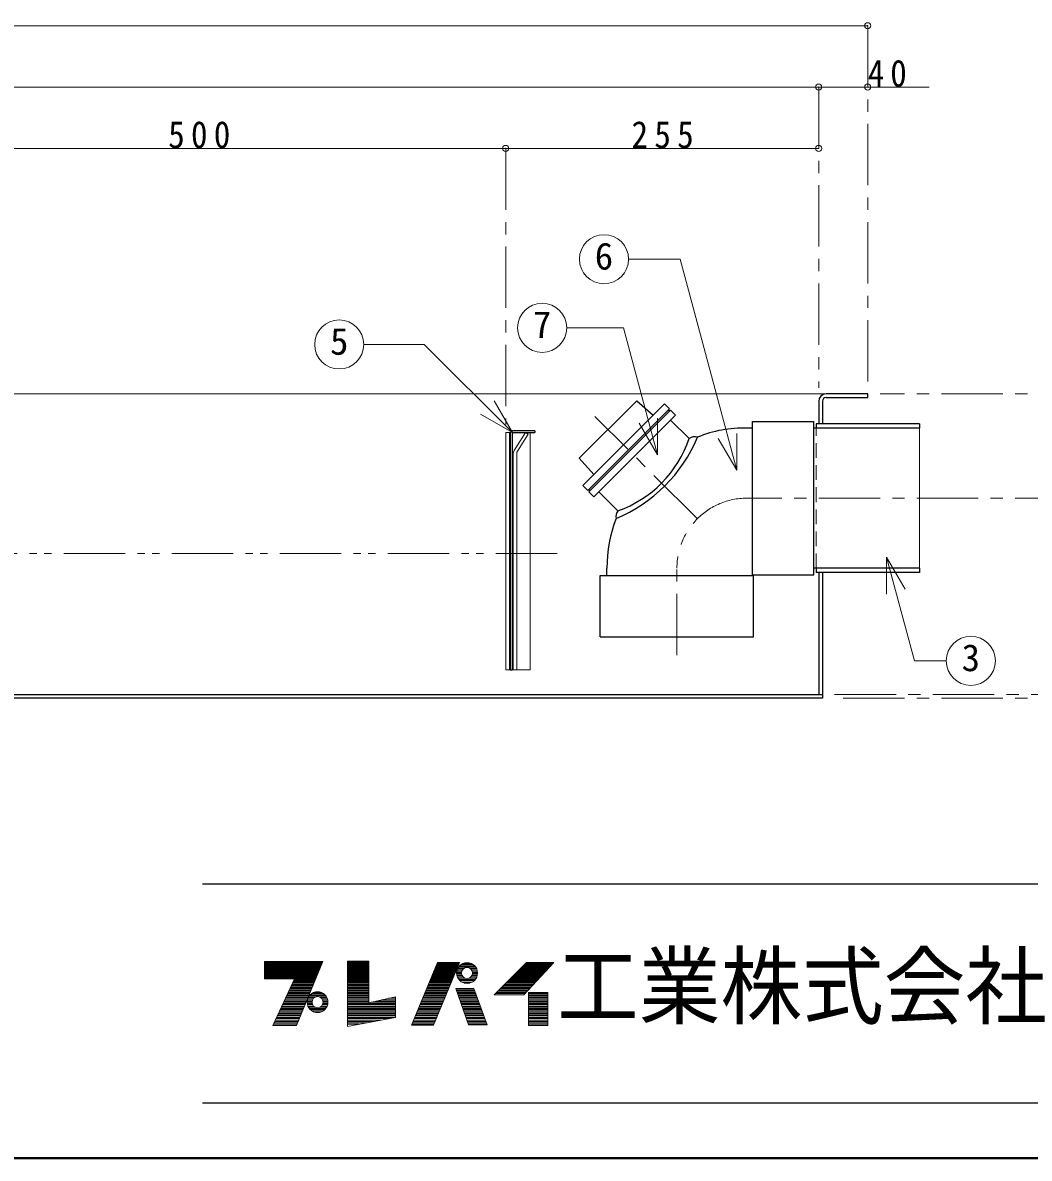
# Model space of a CAD drawing. Units: millimetres at full size, sheet at 1:10. Extents: x -2125 to 1925, y -1405 to 1405.
# Drawn here: x -246 to 574, y -1405 to -479 of the extents above; entities that cross this region are included whole.
import ezdxf
from ezdxf.enums import TextEntityAlignment as Align

# ---------------------------------------------------------------- set-up
doc = ezdxf.new("R2010")
doc.units = ezdxf.units.MM
doc.header["$LTSCALE"] = 10
doc.header["$PDMODE"] = 32
doc.header["$PDSIZE"] = 5
for name, pattern in [('CHAIN1', [8, 5, -1, 1, -1]), ('DASHED1', [1.8, 1.2, -0.6]), ('DOUBLE_CHAIN1', [8.8, 5, -1, 0.6, -0.6, 0.6, -1])]:
    doc.linetypes.add(name, pattern=pattern)
doc.layers.add('0-6', color=5, linetype='Continuous', lineweight=25)
doc.layers.add('0-A', color=4, linetype='Continuous', lineweight=9)
doc.styles.add('ＭＳ ゴシック', font='')
doc.styles.get('ＭＳ ゴシック').set_extended_font_data('MS Gothic')

msp = doc.modelspace()

# ---------------------------------------------------------------- linework, layer by layer
at = {"layer": '0-6', "color": 7, "lineweight": 18}
for p, q in [((147.2, -813.48), (147.2, -1006.98)), ((147.2, -813.48), (150.2, -813.48)), ((150.2, -813.48), (150.2, -1006.98)), ((156.66, -828.75), (165.35, -814.84)), ((153.2, -831.2), (153.2, -1006.98)), ((156.2, -830.34), (156.2, -1006.98))]:
    msp.add_line(p, q, dxfattribs=at)
at = {"layer": '0-6'}
msp.add_line((150.95, -1006.98), (152.45, -1006.98), dxfattribs=at)
at = {"layer": '0-6', "color": 7, "lineweight": 18}
msp.add_lwpolyline([(154.12, -828.02), (163.2, -813.49), (165.35, -814.84)], dxfattribs=at)
for centre, radius in [((159.2, -831.2), 6), ((159.2, -830.34), 3)]:
    msp.add_arc(centre, radius, 148, 180, dxfattribs=at)
at = {"layer": '0-A'}
for p, q in [((-1137.8, -481.98), (442.2, -481.98)), ((402.2, -531.98), (-1097.8, -531.98)), ((492.2, -531.98), (402.2, -531.98)), ((-352.8, -581.98), (147.2, -581.98)), ((147.2, -581.98), (402.2, -581.98)), ((408.2, -781.98), (-1094.8, -781.98)), ((150.2, -813.48), (151.36, -813.48)), ((167.2, -813.48), (167.2, -1006.98)), ((150.2, -1006.98), (150.95, -1006.98)), ((153.2, -1006.98), (152.45, -1006.98)), ((156.2, -1006.98), (167.2, -1006.98))]:
    msp.add_line(p, q, dxfattribs=at)
at = {"layer": '0-A', "linetype": 'CHAIN1'}
for p, q in [((442.2, -771.98), (442.2, -481.98)), ((402.2, -531.98), (402.2, -776.98)), ((147.2, -581.98), (147.2, -806.98)), ((792.2, -781.98), (452.2, -781.98)), ((303.35, -883.73), (219.93, -800.32)), ((692.2, -866.98), (343.7, -866.98)), ((286.7, -994.98), (286.7, -923.98)), ((415.2, -1026.98), (742.2, -1026.98)), ((792.2, -1029.98), (415.2, -1029.98))]:
    msp.add_line(p, q, dxfattribs=at)
at = {"layer": '0-A', "color": 7, "lineweight": 18}
for p, q in [((247.25, -672.26), (289.3, -672.26)), ((335.38, -844.25), (289.3, -672.26)), ((196.9, -728.15), (243.13, -728.15)), ((270.89, -831.78), (243.13, -728.15)), ((31.57, -741.7), (80.88, -741.7)), ((152.71, -813.53), (80.88, -741.7)), ((152.71, -813.53), (137.71, -787.55)), ((152.71, -813.53), (126.73, -798.53)), ((270.89, -831.78), (270.89, -801.78)), ((270.89, -831.78), (255.89, -805.8)), ((335.38, -844.25), (335.38, -814.25)), ((484.2, -809.83), (484.2, -924.13)), ((335.38, -844.25), (320.38, -818.26)), ((457.56, -915.14), (472.56, -941.12)), ((457.56, -915.14), (457.56, -945.14)), ((457.56, -915.14), (480.19, -999.57)), ((150.2, -1006.98), (147.2, -1006.98)), ((153.2, -1006.98), (156.2, -1006.98)), ((480.19, -999.57), (506.17, -999.57)), ((-49.37, -1245.18), (-1.96, -1245.18)), ((-49.37, -1245.6), (-2.13, -1245.6)), ((-49.37, -1246.23), (-2.39, -1246.23)), ((-49.37, -1246.86), (-2.65, -1246.86)), ((-49.37, -1247.49), (-2.91, -1247.49)), ((-49.37, -1248.33), (-3.26, -1248.33)), ((-3.52, -1248.96), (-49.37, -1248.96)), ((-23.33, -1296.84), (-1.7, -1244.55)), ((18.25, -1244.34), (18.25, -1297.47)), ((35.68, -1244.34), (18.25, -1244.34)), ((18.25, -1245.18), (35.68, -1245.18)), ((18.25, -1245.6), (35.68, -1245.6)), ((18.25, -1246.23), (35.68, -1246.23)), ((18.25, -1246.86), (35.68, -1246.86)), ((18.25, -1247.49), (35.68, -1247.49)), ((18.25, -1248.33), (35.68, -1248.33)), ((18.25, -1248.96), (35.68, -1248.96)), ((91.54, -1245.39), (70.54, -1296.42)), ((88.39, -1296.42), (109.6, -1245.39)), ((90.07, -1248.96), (108.12, -1248.96)), ((90.33, -1248.33), (108.38, -1248.33)), ((90.68, -1247.49), (108.73, -1247.49)), ((90.94, -1246.86), (108.97, -1246.86)), ((91.2, -1246.23), (109.25, -1246.23)), ((91.54, -1245.39), (109.6, -1245.39)), ((108.85, -1248.96), (122.54, -1248.96)), ((109.55, -1248.12), (121.83, -1248.12)), ((110.77, -1247.07), (120.61, -1247.07)), ((112.25, -1246.23), (119.14, -1246.23)), ((160.63, -1248.96), (183.15, -1248.96)), ((161.26, -1248.33), (183.73, -1248.33)), ((161.89, -1271.85), (186.46, -1245.39)), ((162.1, -1247.49), (184.51, -1247.49)), ((162.73, -1246.86), (185.1, -1246.86)), ((163.36, -1246.23), (185.68, -1246.23)), ((-49.37, -1249.59), (-3.78, -1249.59)), ((-49.37, -1250.22), (-4.04, -1250.22)), ((-49.37, -1250.85), (-4.3, -1250.85)), ((-49.37, -1251.48), (-4.56, -1251.48)), ((-49.37, -1251.9), (-4.74, -1251.9)), ((-49.37, -1252.74), (-5.09, -1252.74)), ((-49.37, -1253.37), (-5.35, -1253.37)), ((-49.37, -1254), (-5.61, -1254)), ((-49.37, -1254.63), (-5.87, -1254.63)), ((-49.37, -1255.26), (-6.13, -1255.26)), ((-49.37, -1255.89), (-6.39, -1255.89)), ((-49.37, -1256.52), (-6.65, -1256.52)), ((-49.37, -1257.15), (-6.91, -1257.15)), ((-49.37, -1257.78), (-7.17, -1257.78)), ((-25.01, -1258.62), (-49.37, -1258.62)), ((-42.65, -1296.84), (-25.01, -1258.62)), ((-7.52, -1258.62), (-25.01, -1258.62)), ((18.25, -1249.59), (35.68, -1249.59)), ((18.25, -1250.22), (35.68, -1250.22)), ((18.25, -1250.85), (35.68, -1250.85)), ((18.25, -1251.48), (35.68, -1251.48)), ((18.25, -1251.9), (35.68, -1251.9)), ((18.25, -1252.74), (35.68, -1252.74)), ((18.25, -1253.37), (35.68, -1253.37)), ((18.25, -1254), (35.68, -1254)), ((18.25, -1254.63), (35.68, -1254.63)), ((18.25, -1255.26), (35.68, -1255.26)), ((18.25, -1255.89), (35.68, -1255.89)), ((18.25, -1256.52), (35.68, -1256.52)), ((18.25, -1257.15), (35.68, -1257.15)), ((18.25, -1257.78), (35.68, -1257.78)), ((18.25, -1258.62), (35.68, -1258.62)), ((86.1, -1258.62), (104.1, -1258.62)), ((86.44, -1257.78), (104.45, -1257.78)), ((86.7, -1257.15), (104.71, -1257.15)), ((86.96, -1256.52), (104.98, -1256.52)), ((87.22, -1255.89), (105.24, -1255.89)), ((87.48, -1255.26), (105.5, -1255.26)), ((87.76, -1254.63), (105.76, -1254.63)), ((88, -1254), (106.02, -1254)), ((88.26, -1253.37), (106.29, -1253.37)), ((88.52, -1252.74), (106.55, -1252.74)), ((88.86, -1251.9), (106.9, -1251.9)), ((89.04, -1251.48), (107.07, -1251.48)), ((89.3, -1250.85), (107.33, -1250.85)), ((89.55, -1250.22), (107.59, -1250.22)), ((89.81, -1249.59), (107.86, -1249.59)), ((107.19, -1254), (111.19, -1254)), ((107.23, -1253.16), (111.27, -1253.16)), ((107.26, -1255.05), (111.32, -1255.05)), ((107.41, -1252.11), (111.61, -1252.11)), ((107.46, -1256.1), (111.71, -1256.1)), ((107.8, -1250.85), (112.48, -1250.85)), ((107.8, -1257.15), (112.48, -1257.15)), ((108.19, -1250.01), (113.61, -1250.01)), ((108.3, -1258.2), (114.08, -1258.2)), ((123.08, -1258.2), (117.31, -1258.2)), ((123.2, -1250.01), (117.77, -1250.01)), ((123.59, -1250.85), (118.91, -1250.85)), ((123.59, -1257.15), (118.91, -1257.15)), ((123.93, -1256.1), (119.67, -1256.1)), ((123.98, -1252.11), (119.78, -1252.11)), ((124.13, -1255.05), (120.07, -1255.05)), ((124.15, -1253.16), (120.11, -1253.16)), ((120.19, -1254), (124.19, -1254)), ((150.97, -1258.62), (174.18, -1258.62)), ((151.81, -1257.78), (174.96, -1257.78)), ((152.44, -1257.15), (175.54, -1257.15)), ((153.07, -1256.52), (176.13, -1256.52)), ((153.7, -1255.89), (176.71, -1255.89)), ((154.33, -1255.26), (177.3, -1255.26)), ((154.96, -1254.63), (177.88, -1254.63)), ((155.59, -1254), (178.47, -1254)), ((156.22, -1253.37), (179.11, -1253.37)), ((156.85, -1252.74), (179.64, -1252.74)), ((157.69, -1251.9), (180.42, -1251.9)), ((158.11, -1251.48), (180.81, -1251.48)), ((158.74, -1250.85), (181.39, -1250.85)), ((159.37, -1250.22), (181.98, -1250.22)), ((160, -1249.59), (182.56, -1249.59)), ((-11.34, -1267.86), (-29.27, -1267.86)), ((-28.79, -1266.81), (-10.91, -1266.81)), ((-10.56, -1265.97), (-28.4, -1265.97)), ((-10.21, -1265.13), (-27.95, -1265.13)), ((-27.53, -1264.08), (-9.78, -1264.08)), ((-9.43, -1263.24), (-27.14, -1263.24)), ((-8.99, -1262.19), (-26.66, -1262.19)), ((-8.73, -1261.56), (-26.36, -1261.56)), ((-8.39, -1260.72), (-25.98, -1260.72)), ((-8.13, -1260.09), (-25.69, -1260.09)), ((-7.78, -1259.25), (-25.3, -1259.25)), ((18.25, -1259.25), (35.68, -1259.25)), ((18.25, -1260.09), (35.68, -1260.09)), ((18.25, -1260.72), (35.68, -1260.72)), ((18.25, -1261.56), (35.68, -1261.56)), ((18.25, -1262.19), (35.68, -1262.19)), ((18.25, -1263.24), (35.68, -1263.24)), ((18.25, -1264.08), (35.68, -1264.08)), ((18.25, -1265.13), (35.68, -1265.13)), ((18.25, -1265.97), (35.68, -1265.97)), ((18.25, -1266.81), (35.68, -1266.81)), ((18.25, -1267.86), (35.68, -1267.86)), ((82.3, -1267.86), (100.26, -1267.86)), ((82.72, -1266.81), (100.7, -1266.81)), ((83.07, -1265.97), (101.05, -1265.97)), ((83.42, -1265.13), (101.4, -1265.13)), ((83.85, -1264.08), (101.83, -1264.08)), ((84.2, -1263.24), (102.18, -1263.24)), ((84.63, -1262.19), (102.62, -1262.19)), ((84.89, -1261.56), (102.88, -1261.56)), ((85.23, -1260.72), (103.23, -1260.72)), ((85.49, -1260.09), (103.49, -1260.09)), ((85.84, -1259.25), (103.84, -1259.25)), ((106.53, -1266.81), (121.23, -1266.81)), ((106.89, -1267.86), (121.62, -1267.86)), ((109.01, -1259.25), (122.38, -1259.25)), ((109.76, -1260.09), (121.62, -1260.09)), ((111.42, -1261.35), (119.96, -1261.35)), ((113.42, -1262.19), (117.97, -1262.19)), ((132.07, -1296.21), (121.15, -1266.6)), ((141.73, -1267.86), (165.6, -1267.86)), ((142.78, -1266.81), (166.57, -1266.81)), ((143.62, -1265.97), (167.35, -1265.97)), ((144.46, -1265.13), (168.13, -1265.13)), ((145.51, -1264.08), (169.11, -1264.08)), ((146.35, -1263.24), (169.89, -1263.24)), ((147.4, -1262.19), (170.86, -1262.19)), ((148.03, -1261.56), (171.45, -1261.56)), ((148.87, -1260.72), (172.23, -1260.72)), ((149.5, -1260.09), (172.81, -1260.09)), ((150.34, -1259.25), (173.59, -1259.25)), ((-33.44, -1276.89), (-15.08, -1276.89)), ((-14.64, -1275.84), (-32.96, -1275.84)), ((-14.12, -1274.58), (-32.37, -1274.58)), ((-13.69, -1273.53), (-31.89, -1273.53)), ((-13.34, -1272.69), (-31.5, -1272.69)), ((-12.9, -1271.64), (-31.02, -1271.64)), ((-30.63, -1270.8), (-12.56, -1270.8)), ((-12.12, -1269.75), (-30.14, -1269.75)), ((-11.69, -1268.7), (-29.66, -1268.7)), ((-14.57, -1276.89), (-10.53, -1276.89)), ((-14.39, -1275.84), (-10.19, -1275.84)), ((-14, -1274.58), (-9.32, -1274.58)), ((-13.5, -1273.53), (-7.72, -1273.53)), ((-12.95, -1272.69), (0.74, -1272.69)), ((-12.04, -1271.64), (-0.18, -1271.64)), ((-11.03, -1270.8), (-1.19, -1270.8)), ((-9.04, -1269.75), (-3.18, -1269.75)), ((1.28, -1273.53), (-4.49, -1273.53)), ((1.79, -1274.58), (-2.89, -1274.58)), ((2.18, -1275.84), (-2.02, -1275.84)), ((2.35, -1276.89), (-1.69, -1276.89)), ((18.25, -1268.7), (35.68, -1268.7)), ((18.25, -1269.75), (35.68, -1269.75)), ((18.25, -1270.8), (35.68, -1270.8)), ((18.25, -1271.64), (35.68, -1271.64)), ((18.25, -1272.69), (35.68, -1272.69)), ((18.25, -1273.53), (35.68, -1273.53)), ((18.25, -1274.58), (35.68, -1274.58)), ((18.25, -1275.84), (35.68, -1275.84)), ((18.25, -1276.89), (35.68, -1276.89)), ((57.31, -1276.89), (41.32, -1276.89)), ((57.31, -1275.84), (46.03, -1275.84)), ((57.31, -1274.58), (51.67, -1274.58)), ((78.58, -1276.89), (96.51, -1276.89)), ((79.01, -1275.84), (96.95, -1275.84)), ((79.53, -1274.58), (97.47, -1274.58)), ((79.96, -1273.53), (97.91, -1273.53)), ((80.31, -1272.69), (98.26, -1272.69)), ((80.74, -1271.64), (98.69, -1271.64)), ((81.09, -1270.8), (99.04, -1270.8)), ((81.52, -1269.75), (99.48, -1269.75)), ((81.95, -1268.7), (99.91, -1268.7)), ((107.18, -1268.7), (121.93, -1268.7)), ((107.55, -1269.75), (122.31, -1269.75)), ((107.91, -1270.8), (122.7, -1270.8)), ((108.2, -1271.64), (123.01, -1271.64)), ((108.57, -1272.69), (123.4, -1272.69)), ((108.86, -1273.53), (123.71, -1273.53)), ((109.23, -1274.58), (124.1, -1274.58)), ((109.66, -1275.84), (124.56, -1275.84)), ((110.03, -1276.89), (124.95, -1276.89)), ((137.74, -1271.85), (161.89, -1271.85)), ((138.79, -1270.8), (162.87, -1270.8)), ((139.84, -1269.75), (163.84, -1269.75)), ((140.89, -1268.7), (164.82, -1268.7)), ((165.67, -1270.8), (181.63, -1270.8)), ((165.67, -1271.64), (181.63, -1271.64)), ((165.67, -1272.69), (181.63, -1272.69)), ((165.67, -1273.53), (181.63, -1273.53)), ((165.67, -1274.58), (181.63, -1274.58)), ((165.67, -1275.84), (181.63, -1275.84)), ((165.67, -1276.89), (181.63, -1276.89)), ((-18.81, -1285.92), (-37.61, -1285.92)), ((-18.38, -1284.87), (-37.12, -1284.87)), ((-17.94, -1283.82), (-36.64, -1283.82)), ((-17.59, -1282.98), (-36.25, -1282.98)), ((-17.16, -1281.93), (-35.77, -1281.93)), ((-16.73, -1280.88), (-35.28, -1280.88)), ((-16.2, -1279.62), (-34.67, -1279.62)), ((-15.86, -1278.78), (-34.31, -1278.78)), ((-15.42, -1277.73), (-33.83, -1277.73)), ((-14.61, -1277.73), (-10.61, -1277.73)), ((-14.54, -1278.78), (-10.48, -1278.78)), ((-14.39, -1279.62), (-10.19, -1279.62)), ((-14, -1280.88), (-9.32, -1280.88)), ((-13.5, -1281.93), (-7.72, -1281.93)), ((-12.79, -1282.98), (0.58, -1282.98)), ((-12.04, -1283.82), (-0.18, -1283.82)), ((-10.72, -1284.87), (-1.5, -1284.87)), ((-8.38, -1285.92), (-3.83, -1285.92)), ((1.28, -1281.93), (-4.49, -1281.93)), ((1.79, -1280.88), (-2.89, -1280.88)), ((2.18, -1279.62), (-2.02, -1279.62)), ((2.33, -1278.78), (-1.73, -1278.78)), ((-1.61, -1277.73), (2.39, -1277.73)), ((18.25, -1277.73), (35.68, -1277.73)), ((18.25, -1278.78), (57.31, -1278.78)), ((18.25, -1279.62), (57.31, -1279.62)), ((18.25, -1280.88), (57.31, -1280.88)), ((18.25, -1281.93), (57.31, -1281.93)), ((18.25, -1282.98), (57.31, -1282.98)), ((18.25, -1283.82), (57.31, -1283.82)), ((18.25, -1284.87), (57.31, -1284.87)), ((18.25, -1285.92), (57.31, -1285.92)), ((57.31, -1277.73), (37.56, -1277.73)), ((74.86, -1285.92), (92.76, -1285.92)), ((75.3, -1284.87), (93.19, -1284.87)), ((75.73, -1283.82), (93.63, -1283.82)), ((76.07, -1282.98), (93.98, -1282.98)), ((76.51, -1281.93), (94.41, -1281.93)), ((76.94, -1280.88), (94.85, -1280.88)), ((77.46, -1279.62), (95.38, -1279.62)), ((77.8, -1278.78), (95.72, -1278.78)), ((78.23, -1277.73), (96.16, -1277.73)), ((110.32, -1277.73), (125.26, -1277.73)), ((110.69, -1278.78), (125.64, -1278.78)), ((110.98, -1279.62), (125.95, -1279.62)), ((111.41, -1280.88), (126.42, -1280.88)), ((111.78, -1281.93), (126.81, -1281.93)), ((112.12, -1282.98), (127.19, -1282.98)), ((112.44, -1283.82), (127.5, -1283.82)), ((112.8, -1284.87), (127.89, -1284.87)), ((113.17, -1285.92), (128.28, -1285.92)), ((165.67, -1277.73), (181.63, -1277.73)), ((165.67, -1278.78), (181.63, -1278.78)), ((165.67, -1279.62), (181.63, -1279.62)), ((165.67, -1280.88), (181.63, -1280.88)), ((165.67, -1281.93), (181.63, -1281.93)), ((165.67, -1282.98), (181.63, -1282.98)), ((165.67, -1283.82), (181.63, -1283.82)), ((165.67, -1284.87), (181.63, -1284.87)), ((165.67, -1285.92), (181.63, -1285.92)), ((-22.37, -1294.53), (-41.58, -1294.53)), ((-21.94, -1293.48), (-41.1, -1293.48)), ((-21.5, -1292.43), (-40.61, -1292.43)), ((-20.98, -1291.17), (-40.03, -1291.17)), ((-20.55, -1290.12), (-39.55, -1290.12)), ((-20.03, -1288.86), (-38.96, -1288.86)), ((-19.68, -1288.02), (-38.58, -1288.02)), ((-19.24, -1286.97), (-38.09, -1286.97)), ((18.25, -1286.97), (57.31, -1286.97)), ((18.25, -1288.02), (57.31, -1288.02)), ((18.25, -1288.86), (57.31, -1288.86)), ((18.25, -1290.12), (57.31, -1290.12)), ((18.25, -1291.17), (52.72, -1291.17)), ((18.25, -1292.43), (45.82, -1292.43)), ((18.25, -1293.48), (40.08, -1293.48)), ((18.25, -1294.53), (34.34, -1294.53)), ((71.32, -1294.53), (89.18, -1294.53)), ((71.75, -1293.48), (89.61, -1293.48)), ((72.18, -1292.43), (90.05, -1292.43)), ((72.7, -1291.17), (90.57, -1291.17)), ((73.13, -1290.12), (91.01, -1290.12)), ((73.65, -1288.86), (91.53, -1288.86)), ((74, -1288.02), (91.88, -1288.02)), ((74.43, -1286.97), (92.32, -1286.97)), ((113.53, -1286.97), (128.66, -1286.97)), ((113.9, -1288.02), (129.05, -1288.02)), ((114.19, -1288.86), (129.36, -1288.86)), ((114.63, -1290.12), (129.83, -1290.12)), ((115.06, -1291.17), (130.21, -1291.17)), ((115.43, -1292.43), (130.68, -1292.43)), ((115.79, -1293.48), (131.07, -1293.48)), ((116.16, -1294.53), (131.45, -1294.53)), ((165.67, -1286.97), (181.63, -1286.97)), ((165.67, -1288.02), (181.63, -1288.02)), ((165.67, -1288.86), (181.63, -1288.86)), ((165.67, -1290.12), (181.63, -1290.12)), ((165.67, -1291.17), (181.63, -1291.17)), ((165.67, -1292.43), (181.63, -1292.43)), ((165.67, -1293.48), (181.63, -1293.48)), ((165.67, -1294.53), (181.63, -1294.53)), ((-42.65, -1296.84), (-23.33, -1296.84)), ((-22.89, -1295.79), (-42.16, -1295.79)), ((18.25, -1295.79), (27.44, -1295.79)), ((88.39, -1296.42), (70.54, -1296.42)), ((70.8, -1295.79), (88.65, -1295.79)), ((116.6, -1295.79), (131.92, -1295.79)), ((116.74, -1296.21), (132.07, -1296.21)), ((165.67, -1295.79), (181.63, -1295.79))]:
    msp.add_line(p, q, dxfattribs=at)
at = {"layer": '0-A', "color": 5, "lineweight": 25}
for p, q in [((408.2, -784.98), (442.2, -784.98)), ((207.15, -834.31), (253.93, -787.53)), ((209.96, -856.76), (276.48, -790.23)), ((214.01, -860.82), (280.54, -794.29)), ((214.92, -861.72), (281.44, -795.2)), ((253.93, -787.53), (267.26, -799.45)), ((280.54, -794.29), (276.48, -790.23)), ((280.54, -796.1), (279.64, -795.2)), ((285.5, -799.25), (281.44, -795.2)), ((402.2, -787.98), (402.2, -806.48)), ((405.2, -787.98), (405.2, -806.48)), ((218.97, -865.78), (285.5, -799.25)), ((296.54, -818.41), (281.44, -803.31)), ((348.2, -929.48), (348.2, -804.48)), ((348.2, -804.48), (398.2, -804.48)), ((398.2, -929.48), (398.2, -804.48)), ((170.95, -811.98), (153.95, -811.98)), ((153.95, -813.48), (170.95, -813.48)), ((170.95, -811.98), (170.95, -813.48)), ((348.2, -809.98), (343.7, -809.98)), ((484.2, -809.83), (398.2, -809.83)), ((484.2, -806.48), (400.2, -806.48)), ((400.2, -806.48), (400.2, -809.83)), ((484.2, -806.48), (484.2, -809.83)), ((150.95, -814.98), (150.95, -1006.98)), ((152.45, -814.98), (152.45, -1006.98)), ((207.15, -834.31), (219.07, -847.64)), ((214.01, -860.82), (209.96, -856.76)), ((215.82, -860.82), (214.92, -859.91)), ((218.97, -865.78), (214.92, -861.72)), ((238.54, -877.22), (223.03, -861.72)), ((229.7, -929.98), (229.7, -923.98)), ((484.2, -924.13), (398.2, -924.13)), ((400.2, -924.13), (400.2, -927.48)), ((484.2, -924.13), (484.2, -927.48)), ((224.2, -979.98), (224.2, -929.98)), ((224.2, -929.98), (349.2, -929.98)), ((348.2, -929.48), (398.2, -929.48)), ((484.2, -927.48), (400.2, -927.48)), ((402.2, -927.48), (402.2, -1026.98)), ((405.2, -927.48), (405.2, -1029.98)), ((-1100.8, -1026.98), (405.2, -1026.98))]:
    msp.add_line(p, q, dxfattribs=at)
at = {"layer": '0-A', "color": 7, "linetype": 'DASHED1', "lineweight": 18}
msp.add_line((400.2, -924.13), (400.2, -809.83), dxfattribs=at)
at = {"layer": '0-A', "linetype": 'DOUBLE_CHAIN1'}
msp.add_line((-1092.8, -911.98), (199.2, -911.98), dxfattribs=at)
at = {"layer": '0-A', "color": 6, "lineweight": 25}
for p, q in [((-99.8, -1181.41), (1880.2, -1181.41)), ((1880.2, -1359.98), (-99.8, -1359.98))]:
    msp.add_line(p, q, dxfattribs=at)
at = {"layer": '0-A', "color": 1, "lineweight": 40}
msp.add_line((1925.2, -1404.98), (-2124.8, -1404.98), dxfattribs=at)
at = {"layer": '0-A', "color": 5, "lineweight": 25}
for points in [[(442.2, -784.98), (442.2, -781.98), (408.2, -781.98)], [(405.2, -1029.98), (-1100.8, -1029.98), (-1100.8, -853.48)], [(224.2, -979.98), (349.2, -979.98), (349.2, -929.98)]]:
    msp.add_lwpolyline(points, dxfattribs=at)
at = {"layer": '0-A', "color": 7, "lineweight": 18}
for points in [[(-49.37, -1258.62), (-49.37, -1244.55), (-1.7, -1244.55)], [(18.25, -1297.47), (57.31, -1290.33), (57.31, -1273.32), (35.68, -1278.15), (35.68, -1244.34)], [(137.74, -1271.85), (164.2, -1245.39), (186.46, -1245.39)], [(116.74, -1296.21), (106.45, -1266.6), (121.15, -1266.6)]]:
    msp.add_lwpolyline(points, dxfattribs=at)
msp.add_lwpolyline([(165.67, -1269.75), (165.67, -1296.84), (181.63, -1296.84), (181.63, -1269.75)], close=True, dxfattribs=at)
for centre, radius in [((227.25, -672.26), 20), ((176.9, -728.15), 20), ((11.57, -741.7), 20), ((526.17, -999.57), 20), ((115.69, -1254), 8.5), ((115.69, -1254), 4.5), ((-6.11, -1277.73), 8.5), ((-6.11, -1277.73), 4.5)]:
    msp.add_circle(centre, radius, dxfattribs=at)
at = {"layer": '0-A', "color": 5, "lineweight": 25}
for centre, radius, start, end in [((408.2, -787.98), 6, 90, 180), ((408.2, -787.98), 3, 90, 180), ((153.95, -814.98), 3, 90, 180), ((153.95, -814.98), 1.5, 90, 180), ((340.28, -905.19), 95.27, 87.94312, 112.68784), ((189.43, -769.28), 123.8, 292.66093, 337.17774), ((207.94, -789.04), 93.34, 289.13847, 341.66053), ((301.26, -825.49), 8.5, 74.44512, 123.70208), ((245.52, -882.09), 8.52, 145.12625, 189.60703), ((343.7, -923.98), 114, 159.20771, 180)]:
    msp.add_arc(centre, radius, start, end, dxfattribs=at)
at = {"layer": '0-A', "linetype": 'CHAIN1'}
msp.add_arc((343.7, -923.98), 57, 90, 180, dxfattribs=at)
at = {"layer": '0-A'}
for p in [(442.2, -481.98), (402.2, -531.98), (442.2, -531.98), (147.2, -581.98), (402.2, -581.98)]:
    msp.add_point(p, dxfattribs=at)

# ---------------------------------------------------------------- texts
at = {"layer": '0-A', "color": 7, "style": 'ＭＳ ゴシック'}
for s, p in [('6', (219.75, -687.26)), ('7', (169.4, -743.15)), ('5', (4.07, -756.7)), ('3', (518.67, -1014.57))]:
    msp.add_text(s, height=21.99, dxfattribs=at).set_placement(p, align=Align.BOTTOM_LEFT)
at = {"layer": '0-A', "color": 7, "style": 'ＭＳ ゴシック', "width": 0.95}
msp.add_text('工業株式会社', height=51.32, dxfattribs=at).set_placement((189.13, -1305.7), align=Align.BOTTOM_LEFT)
at = {"layer": '0-A', "color": 7, "char_height": 21.99, "attachment_point": 7, "style": 'ＭＳ ゴシック'}
for s, insert in [('\\T1.36;\\W0.9;40', (442.2, -531.98)), ('\\T1.38;\\W0.9;500', (-127.8, -581.98)), ('\\T1.38;\\W0.9;255', (249.7, -581.98))]:
    msp.add_mtext(s, dxfattribs=dict(at, insert=insert))

doc.saveas('drawing.dxf')
